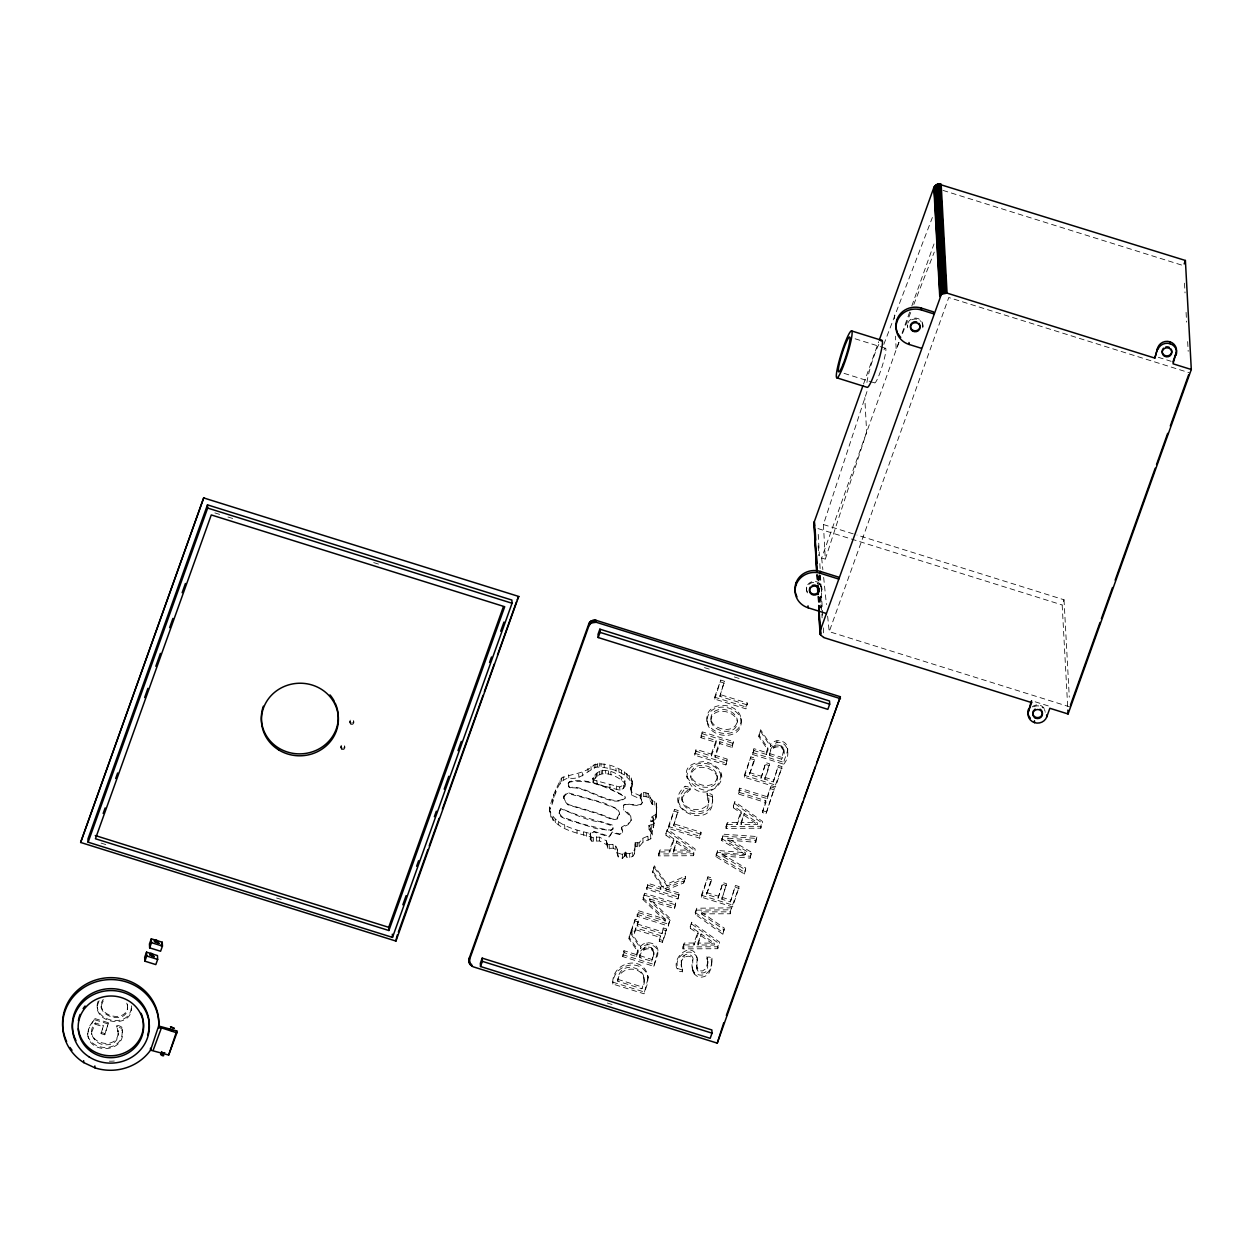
<?xml version="1.0" encoding="UTF-8"?>
<svg xmlns="http://www.w3.org/2000/svg" width="1254" height="1254" viewBox="0 0 1254 1254"><rect width="100%" height="100%" fill="white"/><g stroke="black" fill="none" stroke-linecap="round" stroke-linejoin="round"><path stroke-width="0.75" stroke-dasharray="5 3.75" d="M647.989 976.004L647.581 983.324L644.023 993.795L612.83 984.045C610.98 961.191 645.434 953.886 648.099 977.932C643.474 956.849 612.892 963.448 612.83 984.045M717.178 775.442C720.392 793.672 688.148 789.189 690.844 773.499C693.243 759.783 717.241 765.018 717.288 777.37C714.717 766.602 693.321 762.338 690.938 775.427M710.877 719.357C710.438 703.713 737.446 708.055 737.336 721.301C737.854 737.023 710.752 732.665 710.877 719.357C713.385 731.082 737.665 734.342 737.242 719.373M710.987 721.285C710.626 706.378 734.797 709.654 737.336 721.301M101.292 1007.417L101.229 1006.131C103.408 1017.966 126.513 1021.258 127.579 1007.04C128.19 1026.775 91.652 1015.677 103.267 999.36M682.395 801.384C677.223 793.625 697.271 787.434 685.139 786.258C657.362 810.178 716.724 832.813 712.476 796.995L712.586 798.923L712.147 794.707C700.5 788.327 715.407 809.614 702.522 810.993C694.575 813.282 682.192 809.096 682.286 799.456C685.295 815.539 716.771 811.448 707.021 793.453M707.946 961.316L706.096 968.605L702.365 971.004L700.234 970.8L696.832 967.289L697.255 958.871C696.848 963.777 694.779 973.229 702.475 972.932C713.902 972.273 701.331 951.958 711.927 958.213L711.645 967.1L708.855 973.292A10.502 9.891 -3.1 0 1 703.996 976.662C693.556 979.844 690.155 967.336 692.835 959.561L692.553 970.314M644.007 977.368L643.694 983.308L641.86 988.763L617.783 981.239C618.112 956.708 654.447 968.01 641.86 988.763M87.639 1033.531C88.344 1055.554 127.642 1052.702 122.077 1029.377L122.14 1030.663L121.826 1027.104C111.872 1021.258 121.277 1033.97 117.374 1038.218C115.932 1042.591 111.261 1044.927 106.856 1044.77C95.132 1045.836 86.134 1032.073 95.382 1023.013L103.455 1025.537L101.088 1033.641L104.725 1034.769L108.487 1022.794L94.865 1018.546L88.673 1027.496L87.702 1034.816L88.752 1028.782L94.865 1018.546M619.335 814.677L619.335 812.279L617.125 808.705L603.723 802.874L568.313 792.826L566.542 792.889L563.924 795.898L564.143 800.005L567.592 804.676L599.475 814.379L612.736 819.755L617.391 819.003L619.304 814.034L616.466 819.066L612.704 819.128L599.443 813.736L569.222 804.817L566.134 802.889L563.673 797.575M681.267 966.348L681.157 964.42L682.474 970.032L677.285 968.401L677.379 970.33C688.352 976.568 676.267 959.498 684.026 955.626C688.023 951.817 694.669 956.128 692.945 961.473M721.066 774.768C714.921 815.131 657.77 764.579 704.952 761.523C747.447 773.687 697.224 814.191 686.878 776.101M741.114 718.714C742.493 739.014 709.513 737.336 706.942 720.031C706.911 738.825 742.697 741.866 741.224 720.627C741.114 700.751 703.133 699.466 707.037 721.959M686.988 778.029C685.734 757.792 718.589 759.422 721.175 776.696M131.498 1005.865C133.943 1030.694 89.771 1023.766 98.11 1001.256M678.414 802.152L679.276 796.509L685.248 788.186L685.139 786.258M653.851 966.301L657.801 950.61L657.801 954.357L653.851 966.301L622.658 956.551L623.959 950.704L636.358 954.576L636.468 956.504L624.069 952.632L623.959 950.704M783.719 764.219C793.704 752.604 784.001 734.311 770.52 746.381L770.411 744.453C774.031 739.829 781.305 739.452 785.537 743.387C791.18 749.704 783.499 757.51 783.719 764.219L752.525 754.469L753.826 748.622L766.225 752.51L766.335 754.422L753.936 750.55L753.826 748.622M656.014 814.269L650.669 817.545L650.873 821.386L656.234 818.11L656.328 802.983L651.876 800.271L648.083 793.421L643.647 792.418L641.374 793.218L640.104 795.083L640.324 798.939L631.702 795.114L630.684 787.904L632.204 781.007C625.934 769.204 606.983 761.35 594.13 764.83C584.756 773.953 572.341 773.436 561.416 778.107C556.368 788.17 550.914 798.923 549.644 810.006C555.428 799.566 554.926 781.054 568.814 777.935C580.053 780.537 586.794 771.273 595.916 767.213C608.503 766.555 626.467 772.119 632.377 784.22L630.856 791.117M656.234 818.11L656.359 807.529M656.563 811.385L656.547 806.839L652.08 804.112L648.287 797.278L643.851 796.274L640.324 798.939M712.57 799.19C713.118 819.207 680.561 817.812 678.304 800.224M122.155 1031.854C122.908 1051.118 93.564 1052.529 88.046 1036.337M677.176 965.564C675.561 954.545 692.192 945.955 697.067 957.774M626.702 857.093L626.483 853.237L624.978 851.2L625.182 855.056L626.702 857.093L629.806 857.485L632.847 856.31L634.555 853.739L635.135 842.406L639.023 842.86L642.847 838.268L650.591 834.96L652.143 830.65L648.882 825.571L653.036 824.019L654.118 819.771L652.958 817.874L650.669 817.545M634.555 853.739L635.261 843.221M563.704 798.218L563.924 795.898M648.882 825.571L649.086 829.427L653.256 827.859L654.118 819.771M640.104 795.083L642.33 802.403L641.249 804.331L636.75 805.193L626.044 803.751L623.52 805.225L623.41 809.629L630.746 816.683L628.85 813.376L623.41 809.629M647.989 978.433L644.023 993.795M624.931 786.321L624.853 780.27C616.811 771.476 599.02 764.391 592.687 778.577L593.706 783.264L619.884 790.208L623.551 788.358L624.931 786.321L624.853 780.27M621.482 828.471L621.796 827.029L629.853 822.467L631.185 819.834L628.129 824.662L621.827 827.671L622.721 831.982L620.354 834.709L612.187 832.703L609.24 836.982L594.082 832.013L590.321 833.518C575.899 829.866 555.757 825.759 549.816 810.742C551.854 828.706 575.868 832.656 590.493 836.716L590.273 832.875L594.051 831.371L609.209 836.34L612.156 832.06L620.307 834.067L622.689 831.339L621.529 829.113M559.112 812.968L560.977 808.234C577.248 816.166 596.591 819.881 612.861 826.198L613.112 829.051L611.09 830.571L596.496 828.659L565.601 819.113L560.851 816.542L559.112 812.968L561.949 816.887L582.217 823.988L607.265 829.991L611.043 829.929L613.065 828.408L612.344 825.054L600.305 821.37M559.143 813.611L559.77 809.974M118.08 1033.484C117.312 1048.093 93.736 1045.397 91.605 1033.077L91.683 1034.362M681.33 963.683C680.671 957.304 690.343 952.821 692.819 959.608M101.323 1005.52L103.33 1000.645M682.427 799.488C681.8 793.516 690.358 792.591 690.076 787.81M717.163 777.386C714.874 790.522 693.337 786.258 690.829 775.427L690.938 777.355M91.73 1032.261L95.382 1023.013M707.146 719.169C709.388 701.143 738.794 704.811 741.224 720.627M97.436 1005.394L99.427 999.751M653.82 954.56L651.704 961.269L639.916 957.586C636.515 946.598 655.748 942.24 653.82 954.56L653.726 952.632L651.704 961.269M783.593 750.566L781.571 759.187L769.799 755.504C768.671 737.995 792.026 744.672 781.571 759.187M131.215 1008.467C128.864 1026.446 99.285 1023.123 97.232 1006.899L97.31 1008.185M568.078 783.86L569.41 781.524C588.204 777.668 609.162 787.355 624.962 796.353L625.182 798.093C613.864 809.096 586.888 786.869 572.2 787.826L570.225 788.437L568.955 787.167L568.454 782.606M898.804 342.342L821.652 558.014L825.304 559.159L823.423 524.533L867.392 390.292M825.304 559.159L866.639 432.269L864.774 397.643M568.344 785.866L570.194 787.794L572.169 787.183C586.856 786.227 613.833 808.454 625.15 797.45L625.182 798.093M101.088 1033.641L103.455 1025.537M104.725 1034.769L108.487 1022.794M118.001 1030.427L118.08 1031.713L116.888 1026.822L121.889 1028.39L121.826 1027.104M635.135 842.406L635.355 846.262L639.226 846.701L643.051 842.124L650.81 838.816L652.346 834.506L652.143 830.65M636.468 956.504L638.067 952.037L629.006 938.807L630.715 931.8L640.543 946.535L640.653 948.463C644.822 942.742 655.528 943.572 657.598 950.689M631.154 930.609L635.245 919.166L638.427 920.17L637.189 925.844L662.002 933.619L663.256 927.929L666.438 928.916L666.532 930.844L662.441 942.287L659.259 941.299L660.497 935.609L635.684 927.85L634.43 933.525L631.248 932.537L631.154 930.609L634.336 931.612M670.263 920.452L649.807 900.874L649.697 898.946L670.153 918.524L668.272 926.016L637.079 916.266L638.286 910.67L665.184 919.088L665.278 921.016L638.38 912.599L638.286 910.67M665.278 921.016L643.036 899.573L644.509 893.256L675.702 903.005L674.495 908.601L649.807 900.874M679.354 895.027L664.996 890.544L664.902 888.616L679.245 893.114L677.944 898.961L646.75 889.196L648.052 883.349L660.513 887.252L663.194 886.17L652.519 870.887L654.337 865.793L666.971 884.101L667.081 886.029L685.374 878.192L685.28 876.264L666.971 884.101M658.569 853.958L659.98 849.993L669.652 850.055L673.68 838.785L665.921 833.393L667.41 829.255L695.045 848.942L695.155 850.87L693.415 855.698L658.679 855.886L658.569 853.958L693.321 853.77L695.045 848.942M668.398 826.464L674.511 809.379L678.21 810.523L673.602 825.618L701.111 834.224L699.701 838.142L668.507 828.377L668.398 826.464L699.607 836.214L699.701 838.142M719.812 741.694L719.906 743.622L732.148 747.447L732.038 745.519L719.812 741.694L714.952 755.253L727.195 759.078L725.894 764.924L694.7 755.174L696.001 749.328L711.269 754.109L711.379 756.021L696.095 751.256L696.001 749.328M711.379 756.021L716.222 742.462L700.955 737.697L702.256 731.85L733.449 741.6L732.148 747.447M714.655 697.177L720.768 680.091L724.451 681.251L719.843 696.331L747.353 704.936L745.942 708.855L714.749 699.105L714.655 697.177L745.848 706.942L745.942 708.855M622.658 956.551L624.069 952.632M629.006 938.807L630.715 931.8M631.248 932.537L635.245 919.166M637.079 916.266L638.38 912.599M643.036 899.573L644.509 893.256M646.75 889.196L648.052 883.349M648.161 885.277L660.623 889.18L663.288 888.098L652.613 872.8L654.337 865.793M658.679 855.886L659.98 849.993M660.09 851.921L669.761 851.968L673.79 840.713L666.031 835.305L667.41 829.255M668.507 828.377L674.511 809.379M694.7 755.174L696.095 751.256M700.955 737.697L702.256 731.85M714.749 699.105L720.768 680.091M637.189 925.844L638.427 920.17M673.602 825.618L678.21 810.523M719.843 696.331L724.451 681.251M634.43 933.525L635.684 927.85M617.783 981.239C618.316 966.16 641.97 964.812 644.117 979.296M636.358 954.576L637.957 950.109L628.897 936.879M673.586 850.071L676.831 840.979L689.919 850.134L690.013 852.062L673.696 851.983L673.586 850.071L689.919 850.134M673.696 851.983L676.831 840.979M711.269 754.109L716.128 740.534L700.845 735.769M639.916 957.586C639.446 950.015 650.058 945.046 653.695 952.366M727.289 761.006L715.062 757.181L719.906 743.622M707.131 795.381L707.131 793.139M662.002 933.619L663.256 927.929M659.259 941.299L660.497 935.609M662.441 942.287L666.438 928.916M668.272 926.016L670.153 918.524M674.495 908.601L675.702 903.005M677.944 898.961L679.245 893.114M664.996 890.544L683.665 882.957L685.28 876.264M699.607 836.214L701.002 832.295L673.492 823.69M725.894 764.924L727.195 759.078M732.038 745.519L733.449 741.6M745.848 706.942L747.243 703.024L719.733 694.418M683.665 882.957L685.374 878.192M863.567 383.99L878.678 341.762M883.819 344.395L932.38 217.491M902.065 333.235L911.203 307.716M911.846 305.898L934.011 243.934M682.881 946.958L684.292 942.992L693.964 943.055L697.992 931.785L690.233 926.392L691.722 922.254L719.357 941.942L719.467 943.87L717.743 948.698L682.991 948.886L682.881 946.958L717.633 946.77L719.357 941.942M701.315 911.909L724.295 928.164L722.884 934.277L695.327 914.385L695.218 912.473L696.738 908.225L731.552 907.849L730.236 913.774L701.409 913.837L701.315 911.909L730.126 911.846L731.552 907.849M701.378 895.262L707.961 876.828L711.661 877.988L711.755 879.916L706.566 894.415L718.15 898.052L722.884 882.597L726.568 883.756L721.834 899.196L730.392 901.877L735.471 885.434L739.155 886.594L732.665 906.94L701.472 897.19L701.378 895.262L732.571 905.027L732.665 906.94M715.956 856.701L717.398 850.463L745.393 852.704L745.487 854.632L717.507 852.391L715.956 856.701L744.453 874.007L745.785 868.066L721.975 854.005L722.085 855.933L745.895 869.978M745.487 854.632L721.74 840.525L723.229 834.192L757.071 836.543L755.801 842.312L727.492 840.023L727.398 838.095L755.692 840.384L757.071 836.543M725.988 826.464L727.398 822.514L737.07 822.561L741.098 811.291L733.339 805.899L734.828 801.761L762.463 821.448L762.557 823.376L760.833 828.204L726.082 828.392L725.988 826.464L760.739 826.292L762.463 821.448M767.197 796.76L770.74 786.869L774.423 788.014L766.037 813.658L762.354 812.514L765.896 802.607L738.387 794.001L738.277 792.073L739.688 788.155L767.197 796.76L767.291 798.688L739.797 790.083L739.688 788.155M744.296 775.285L750.88 756.867L754.563 758.012L754.673 759.94L749.484 774.455L761.068 778.076L765.802 762.62L769.486 763.78L769.595 765.708L764.752 779.22L773.31 781.9L778.389 765.457L782.073 766.617L775.583 786.979L744.39 777.214L744.296 775.285L775.489 785.051L775.583 786.979M766.335 754.422L767.934 749.955L758.874 736.725L760.598 729.718L770.411 744.453M682.991 948.886L684.292 942.992M684.402 944.92L694.073 944.967L698.102 933.713L690.343 928.305L691.722 922.254M695.327 914.385L696.738 908.225M701.472 897.19L707.961 876.828M721.74 840.525L723.229 834.192M726.082 828.392L727.398 822.514M727.508 824.427L737.18 824.489L741.208 813.219L733.449 807.827L734.828 801.761M738.387 794.001L739.797 790.083M744.39 777.214L750.88 756.867M752.525 754.469L753.936 750.55M758.874 736.725L760.598 729.718M706.566 894.415L711.661 877.988M749.484 774.455L754.563 758.012M697.898 943.071L701.143 933.979L714.231 943.133L714.325 945.061L698.008 944.983L697.898 943.071L714.231 943.133M741.004 822.577L744.249 813.501L757.322 822.64L757.432 824.568L741.098 824.505L741.004 822.577L757.322 822.64M766.225 752.51L767.84 748.027L758.78 734.813M698.008 944.983L701.143 933.979M741.098 824.505L744.249 813.501M718.15 898.052L722.884 882.597M761.068 778.076L765.802 762.62M769.799 755.504C768.514 746.522 783.625 742.917 783.703 752.478M721.834 899.196L726.568 883.756M764.752 779.22L769.486 763.78M708.055 963.229L707.068 958.589L712.037 960.141L711.927 958.213M730.392 901.877L735.471 885.434M762.354 812.514L765.786 800.679L738.277 792.073M773.31 781.9L778.389 765.457M767.291 798.688L770.74 786.869M1069.819 706.895L829.223 631.64L948.761 297.512L1189.341 372.751M722.884 934.277L724.295 928.164M732.571 905.027L739.155 886.594M744.453 874.007L745.785 868.066M722.085 855.933L750.127 858.144L751.444 852.234L727.398 838.095M766.037 813.658L774.423 788.014M775.489 785.051L782.073 766.617M750.127 858.144L751.444 852.234M1067.656 706.19L1062.169 604.945L1064.019 599.773L856.999 535.035M625.182 855.056L622.642 858.316L618.238 856.937L615.902 849.789L613.253 848.174L607.892 848.425L606.779 844.773L599.647 840.964L591.888 841.23L590.273 839.553L590.273 832.875M590.493 836.716L590.273 839.553M899.024 342.42L896.202 349.647L895.466 336.166M902.551 333.392L911 311.713M913.821 304.487L934.261 252.117M622.642 858.316L622.423 854.46L624.978 851.2M559.801 810.617L561.008 808.877C573.36 813.501 586.402 820.586 600.337 822.013M623.52 805.225L626.075 804.394L639.838 805.664L642.33 802.403M563.955 796.541L567.294 793.327L596.528 801.181L615.479 808.297L619.335 812.279M626.483 853.237L629.586 853.645L632.643 852.469L634.336 849.899M592.687 778.577L593.534 780.051L619.711 786.995L623.379 785.161L624.758 783.107M592.86 781.791C599.193 767.589 616.984 774.69 625.025 783.484L625.244 784.769M568.501 783.248L569.457 782.167C588.236 778.311 609.209 787.998 625.009 796.995L624.962 796.353M640.543 946.535C645.622 939.356 659.29 943.071 657.911 952.538M664.902 888.616L683.571 881.029M589.772 834.255L591.684 837.374L599.443 837.123L606.56 840.917L607.892 848.425M607.688 844.569L613.034 844.318L615.698 845.948L617.501 849.428L618.238 856.937M696.832 910.153L731.662 909.777M723.323 836.12L757.165 838.471M721.975 854.005L750.017 856.216M650.873 821.386L653.162 821.731L654.322 823.612M942.961 190.389L1183.541 265.644M1158.367 357.312L1171.126 361.309M855.118 338.784L885.59 348.314M844.052 373.347L874.508 382.878M823.423 524.533L855.134 534.455M817.937 528.561L1062.169 604.945M1035.161 701.801L1049.739 706.363M214.842 512.902L220.453 514.657M227.93 516.993L233.526 518.748M373.708 562.591L379.319 564.347M704.45 667.614L710.046 669.37M734.327 676.956L739.923 678.712M720.862 682.019L724.561 683.179M769.69 753.591L781.461 757.275M702.35 733.762L733.543 743.528M752.431 752.541L783.625 762.307M750.989 758.78L754.673 759.94M778.499 767.385L782.182 768.545M765.912 764.548L769.595 765.708M694.591 753.246L725.784 762.996M749.375 772.527L760.959 776.148M764.658 777.308L773.201 779.972M770.834 788.782L774.533 789.942M762.244 810.586L765.943 811.73M685.248 788.186L690.186 789.722M707.24 795.067L712.241 796.619L712.147 794.707M674.621 811.291L678.304 812.451M708.071 878.756L711.755 879.916M735.581 887.362L739.264 888.506M722.994 884.525L726.677 885.669M618.034 853.096L622.423 854.46M706.457 892.503L718.04 896.124M721.74 897.268L730.283 899.949M646.656 887.268L677.85 897.033M644.619 895.184L675.812 904.933M649.697 898.946L674.401 906.673M636.969 914.338L668.163 924.088M635.339 921.094L638.537 922.082M663.35 929.857L666.532 930.844M637.079 923.932L661.908 931.691M635.778 929.763L660.607 937.537M659.149 939.371L662.347 940.359M639.822 955.658L651.594 959.341M622.564 954.623L653.757 964.373M617.689 979.311L641.75 986.851M612.72 982.117L643.913 991.883M101.025 843.08L106.621 844.835M276.554 897.989L282.166 899.729M607.297 1003.012L612.908 1004.752M94.928 1019.831L108.549 1024.079M95.445 1024.299L103.518 1026.822M101.01 1032.355L104.662 1033.484M630.684 787.904L631.53 791.901L640.136 795.726L642.361 803.03M727.492 840.023L751.554 854.162M721.646 838.597L745.393 852.704M715.862 854.773L744.359 872.079M744.359 815.413L757.432 824.568M676.941 842.907L690.013 852.062M701.252 935.907L714.325 945.061M701.409 913.837L724.389 930.092M734.922 803.689L762.557 823.376M667.504 831.167L695.155 850.87M691.832 924.167L719.467 943.87M695.218 912.473L722.79 932.365M692.443 968.386C693.164 973.527 699.246 976.286 703.886 974.734A10.502 9.891 -3.1 0 0 708.745 971.364L710.799 967.618L712.084 960.454L712.194 962.367M642.941 897.645L665.184 919.088M649.086 829.427L652.346 834.506M654.431 867.721L667.081 886.029M760.692 731.646L770.52 746.381M630.825 933.728L640.653 948.463M126.764 1003.122L127.453 1005.536M635.355 846.262L635.464 847.061M630.715 816.056L631.217 820.461M821.652 558.014L822.859 569.645M823.659 577.389L826.433 604.522M827.64 616.153L829.223 631.64M697.365 960.799C696.299 938.823 670.232 954.968 677.379 970.33M549.471 806.808L549.989 813.94M127.391 1004.25L127.642 1008.326M1184.497 283.169L1185.03 292.903M1186.08 312.371L1186.597 322.121M1187.663 341.59L1188.181 351.324M1064.019 599.773L1069.286 697.146M922.85 325.679L922.913 326.651M894.321 315.005L894.541 318.861M821.903 589.019L821.95 589.991M818.251 534.408L819.411 555.82M819.834 563.61L820.367 573.344M820.461 575.288L821.307 590.869M821.417 592.813L822.781 618.128M823.314 627.862L823.847 637.596M818.188 545.819L818.721 555.553M819.771 575.022L820.398 586.7M820.931 596.449L822.091 617.861M819.113 574.677L819.646 584.411M820.273 596.089L820.9 607.767M818.627 576.197L819.034 583.972M819.787 597.609L820.304 607.344M818.078 575.696L818.611 585.43M819.238 597.108L819.881 608.786M817.624 575.131L818.047 582.922M818.784 596.543L819.411 608.237M817.247 574.52L817.686 583.988M818.423 597.625L819.034 607.61M816.965 574.943L817.483 583.596M818.125 596.355L818.862 608.911M816.762 574.41L817.294 583.439M818.031 596.543L818.658 608.754M806.526 588.267L806.588 589.239M787.684 748.544L787.778 750.456M782.982 747.29L783.092 749.218M782.23 746.412L782.339 748.34M781.226 745.722L781.32 747.65M776.916 740.722L777.01 742.634M775.662 744.876L775.771 746.804M774.439 745.315L774.549 747.243M773.248 746.114L773.357 748.042M767.84 748.027L767.934 749.955M765.786 800.679L765.896 802.607M760.739 826.292L760.833 828.204M755.692 840.384L755.801 842.312M747.243 703.024L747.353 704.936M741.098 811.291L741.208 813.219M737.07 822.561L737.18 824.489M733.339 805.899L733.449 807.827M730.126 911.846L730.236 913.774M716.128 740.534L716.222 742.462M714.952 755.253L715.062 757.181M717.398 850.463L717.507 852.391M717.633 946.77L717.743 948.698M708.651 800.365L708.761 802.294M701.002 832.295L701.111 834.224M706.958 956.661L706.958 958.887M697.992 931.785L698.102 933.713M689.982 788.108L690.076 790.02M693.321 853.77L693.415 855.698M696.722 965.423L696.942 969.217M693.964 943.055L694.073 944.967M694.214 972.226L694.308 974.139M693.384 971.066L693.493 972.979M690.233 926.392L690.343 928.305M692.788 969.765L692.898 971.693M684.026 955.626L684.135 957.554M682.584 969.75L682.584 971.96M673.68 838.785L673.79 840.713M669.652 850.055L669.761 851.968M665.921 833.393L666.031 835.305M663.194 886.17L663.288 888.098M656.328 802.983L656.908 809.222M656.359 809.818L656.563 813.658M660.513 887.252L660.623 889.18M654.698 801.337L654.917 805.193M655.356 815.586L655.576 819.426M652.535 800.663L652.754 804.519M653.757 821.95L653.961 825.79M653.083 816.965L653.162 821.731M651.939 799.535L652.08 804.112M653.036 824.019L653.256 827.859M649.76 795.459L649.98 799.3M651.171 825.336L651.375 829.192M650.575 827.64L650.779 831.496M650.591 834.96L650.81 838.816M652.519 870.887L652.613 872.8M648.083 793.421L648.287 797.278M645.92 792.747L646.123 796.603M647.926 836.418L648.146 840.258M653.115 949.372L653.224 951.3M652.362 948.494L652.472 950.422M643.647 792.418L643.851 796.274M651.359 947.805L651.453 949.717M641.374 793.218L641.578 797.058M642.847 838.268L643.051 842.124M647.033 942.789L647.142 944.717M645.794 946.958L645.904 948.886M639.023 842.86L639.226 846.701M644.572 947.397L644.666 949.325M643.38 948.196L643.474 950.109M637.393 842.923L637.596 846.764M635.872 842.641L636.076 846.481M632.204 781.007L632.377 784.22M631.765 783.828L631.938 787.042M631.264 777.982L631.436 781.195M631.53 791.901L631.702 795.114M631.076 786.556L631.248 789.769M629.289 775.411L629.461 778.624M632.643 852.469L632.847 856.31M637.957 950.109L638.067 952.037M626.843 773.499L627.031 776.712M629.586 853.645L629.806 857.485M624.32 771.743L624.492 774.956M623.379 785.161L623.551 788.358M621.529 770.646L621.702 773.859M625.527 851.968L625.73 855.808M621.169 776.884L621.341 780.098M624.304 852.548L624.508 856.388M618.833 769.204L619.006 772.401M619.711 786.995L619.884 790.208M615.949 768.169L616.122 771.367M616.513 785.913L616.686 789.111M617.501 849.428L617.705 853.269M615.698 845.948L615.902 849.789M610.761 771.759L610.933 774.972M609.993 766.319L610.165 769.533M609.883 784.408L610.055 787.606M613.034 844.318L613.253 848.174M608.441 770.849L608.613 774.047M605.572 770.269L605.745 773.483M609.146 845.024L609.35 848.88M604.067 763.999L604.24 767.197M607.406 843.127L607.61 846.967M606.56 840.917L606.779 844.773M602.437 770.128L602.61 773.326M600.901 763.247L601.074 766.46M601.152 770.332L601.324 773.546M599.24 763.059L599.412 766.257M599.6 771.288L599.773 774.502M597.547 763.545L597.719 766.758M597.092 773.075L597.265 776.273M596.935 780.552L597.108 783.766M595.744 763.999L595.916 767.213M596.402 774.094L596.575 777.292M599.443 837.123L599.647 840.964M595.117 775.223L595.289 778.436M594.13 764.83L594.302 768.044M593.393 777.574L593.706 783.264M596.418 836.559L596.622 840.399M590.979 766.539L591.151 769.737M593.252 837.484L593.471 841.34M587.891 768.373L588.063 771.586M591.684 837.374L591.888 841.23M586.449 833.064L586.621 836.277M582.295 772.73L582.467 775.928M583.549 832.154L583.721 835.352M578.721 774.173L578.893 777.37M576.981 830.273L577.153 833.471M568.642 774.737L568.814 777.935M563.171 776.602L563.359 779.8M564.613 824.427L564.786 827.64M561.416 778.107L561.588 781.32M560.052 780.693L560.224 783.907M558.579 821.182L558.751 824.38M555.616 789.895L555.788 793.092M553.657 794.581L553.829 797.795M555.161 819.52L555.35 822.734M552.403 799.519L552.575 802.732M552.81 817.247L552.983 820.445M550.647 813.877L550.819 817.075M353.722 721.175L353.8 722.461M349.882 721.458L349.96 722.743M344.74 746.349L344.803 747.619M340.9 746.585L340.963 747.87M116.826 1025.537L116.763 1027.151M866.937 382.47A24.594 3.025 -72.6 0 1 879.556 343.016M883.929 349.803A18.167 2.226 -72.6 0 1 882.581 364.961A18.167 2.226 -72.6 0 1 874.226 381.859M1032.214 706.927A7.696 7.258 -3.1 0 1 1045.24 712.209M1033.876 706.754A7.696 7.258 -3.1 0 1 1043.14 708.008M1044.331 709.529A7.696 7.258 -3.1 0 1 1045.068 711.284M907.865 323.062A7.696 7.258 -3.1 0 1 918.524 318.751A7.696 7.258 -3.1 0 1 921.596 329.253M907.63 326.824A7.696 7.258 -3.1 0 1 907.488 324.927L907.535 325.899A7.696 7.258 -3.1 0 0 907.692 327.78M922.098 322.968A7.696 7.258 -3.1 0 1 921.659 330.225M911.768 319.801A7.696 7.258 -3.1 0 1 920.969 321.416M807.78 584.693A7.696 7.258 -3.1 0 1 821.511 590.885M807.341 591.951A7.696 7.258 -3.1 0 1 806.902 586.417M818.501 583.518A7.696 7.258 -3.1 0 1 821.574 591.857M807.388 592.907A7.696 7.258 -3.1 0 1 806.965 587.374M809.144 584.223A7.696 7.258 -3.1 0 1 816.683 582.702M114.333 1061.025A38.482 36.272 -3.1 0 1 107.609 1061.103M341.543 747.839A1.928 1.818 -3.1 0 0 344.693 746.82A1.928 1.818 -3.1 0 0 342.201 744.751A1.928 1.818 -3.1 0 0 341.543 747.839M350.54 722.696A1.928 1.818 -3.1 0 0 353.691 721.661A1.928 1.818 -3.1 0 0 351.183 719.608A1.928 1.818 -3.1 0 0 350.54 722.696M341.605 749.124A1.928 1.818 -3.1 0 0 344.772 748.105A1.928 1.818 -3.1 0 0 342.264 746.036A1.928 1.818 -3.1 0 0 341.605 749.124M350.618 723.981A1.928 1.818 -3.1 0 0 353.769 722.931A1.928 1.818 -3.1 0 0 351.245 720.893A1.928 1.818 -3.1 0 0 350.618 723.981"/><path stroke-width="1.5" d="M80.632 842.453L203.775 497.666L80.632 842.453L395.95 941.064L396.593 937.522M469.592 962.116L469.309 957.962L588.831 623.818L591.089 621.028L596.152 620.354L840.384 696.738L717.257 1043.14L473.024 966.756L469.701 964.028L469.404 959.874L588.941 625.746L591.198 622.956L596.246 622.282L840.478 698.666M814.614 525.834L814.316 521.68L862.909 385.824M396.781 936.816L397.455 934.669M207.474 504.86L87.952 839.004L88.125 842.202L392.502 937.396L512.04 603.252L511.867 600.055L207.474 504.86L207.662 508.074L88.125 842.202M103.173 813.47L105.148 807.937M115.666 778.515L117.641 772.981M144.633 697.553L147.925 688.352M155.825 666.282L160.418 653.397M169.635 627.643L172.927 618.441M182.143 592.687L185.435 583.486M146.53 952.147L144.68 957.319L144.884 961.175L155.825 964.592L157.659 959.42L157.455 955.579L146.53 952.147L146.734 956.003L144.884 961.175M151.295 938.823L149.445 943.98L149.649 947.836L160.59 951.253L162.44 946.08L162.236 942.24L151.295 938.823L151.499 942.663L149.649 947.836M160.998 945.688L162.236 942.24M388.881 930.515L504.719 606.717L211.268 514.939L95.445 838.754L388.881 930.515L388.709 927.317L503.23 607.187M402.847 904.808L406.124 895.638M416.626 866.263L418.601 860.746M434.37 816.683L436.329 811.181M444.214 789.158L448.807 776.304M458.008 750.597L461.3 741.412M489.53 662.473L491.505 656.971M500.691 631.264L503.983 622.078M398.349 932.145L427.912 849.522M429.229 845.854L439.072 818.313M442.364 809.128L483.072 695.312M484.389 691.628L494.233 664.087M497.524 654.917L516.57 601.669M395.95 941.064L518.56 596.747M482.194 958.134L480.345 963.307L480.517 966.505L710.172 1038.328L712.021 1033.155L711.849 1029.957L482.194 958.134L482.367 961.348L480.517 966.505M599.867 629.163L598.017 634.336L598.189 637.534L827.844 709.356L829.693 704.184L829.521 700.986L599.867 629.163L600.039 632.377L598.189 637.534M879.336 339.928L933.838 187.551L938.18 183.93L1185.391 260.471L1191.3 369.507L1068.079 713.981L1049.849 708.275L1046.761 716.896A9.624 9.076 -3.1 0 1 1034.566 722.649A9.624 9.076 -3.1 0 1 1028.546 711.19L1030.898 702.381M1191.3 369.507L1173.039 363.801L1176.017 353.267A9.624 9.076 -3.1 0 0 1169.982 341.793A9.624 9.076 -3.1 0 0 1157.803 347.562L1154.824 358.095L947.068 293.123L941.409 294.235L820.226 630.715L820.508 634.869L823.847 637.596L1031.619 702.585L1028.546 711.19M723.746 1022.794L717.257 1043.14M726.379 1015.426L802.826 801.745M804.143 798.061L815.335 766.743M816.652 763.059L827.859 731.74M830.493 724.373L840.384 696.738M1184.168 263.92L1185.391 260.471M1157.803 347.562L1154.824 358.095M1172.945 361.873L1176.017 353.267M1070.477 705.046L1100.024 622.439M1101.341 618.771L1112.502 587.546M1115.135 580.21L1155.2 468.212M1156.517 464.544L1167.678 433.335M1170.295 425.999L1188.698 374.585M153.239 1050.084L161.421 1027.857L176.861 1032.826L168.679 1055.053L150.558 1050.162A48.107 45.348 -3.1 0 1 94.975 1067.859L83.752 1062.608L83.642 1060.68M66.619 1041.478A48.107 45.348 -3.1 0 1 102.53 978.355A48.107 45.348 -3.1 0 1 158.647 1026.023L176.767 1030.913L168.679 1055.053M517.228 599.835L518.168 597.515M161.452 1051.604L163.004 1052.952L164.807 1052.655M161.421 1027.857L158.741 1027.951A48.107 45.348 -3.1 0 0 89.833 984.218A48.107 45.348 -3.1 0 0 83.752 1062.608M171.328 1029.471C166.045 1028.625 175.482 1032.81 172.237 1029.847M897.253 332.012A19.249 18.136 -3.1 0 1 901.25 312.857A19.249 18.136 -3.1 0 1 921.329 308.076L933.478 311.885L933.587 313.813L921.439 310.004A19.249 18.136 -3.1 0 0 897.049 321.526A19.249 18.136 -3.1 0 0 909.119 344.458L921.267 348.251M851.576 330.915A24.594 3.025 -72.6 0 1 842.97 367.061A24.594 3.025 -72.6 0 1 838.08 365.149A24.594 3.025 -72.6 0 1 851.576 330.915L881.938 340.414M836.841 377.83L867.219 387.345A24.594 3.025 -72.6 0 0 878.333 361.92A24.594 3.025 -72.6 0 0 880.966 340.931M796.964 596.794A19.249 18.136 -3.1 0 1 799.738 576.793A19.249 18.136 -3.1 0 1 820.367 571.432L838.597 577.122L838.707 579.05L820.477 573.344A19.249 18.136 -3.1 0 0 796.086 584.881A19.249 18.136 -3.1 0 0 808.156 607.798L826.386 613.504M203.869 497.979L519.172 596.591M207.662 508.074L512.04 603.252M600.039 632.377L829.693 704.184M95.273 835.54L388.709 927.317M482.367 961.348L712.021 1033.155M151.499 942.663L162.44 946.08M146.734 956.003L157.659 959.42M162.377 1054.379C157.346 1052.968 164.603 1057.686 163.6 1055.006M1169.982 341.793L1170.092 343.721A9.624 9.076 -3.1 0 1 1176.127 355.18M1067.859 710.093L1068.079 713.981M1046.667 714.968L1046.761 716.896M1034.472 720.736L1034.566 722.649M1031.509 700.657L1031.619 702.585M941.158 184.087L947.068 293.123M940.437 183.915L946.331 292.95M939.685 183.821L945.594 292.856M938.932 183.821L944.826 292.872M938.18 183.93L944.09 292.966M937.443 184.119L943.353 293.154M936.754 184.401L942.663 293.436M936.095 184.761L942.005 293.797M935.5 185.184L941.409 294.235M934.967 185.702L940.876 294.737M934.512 186.266L940.422 295.301M934.136 186.893L940.045 295.928M933.838 187.551L939.748 296.587M921.329 308.076L921.439 310.004M909.009 342.53L909.119 344.458M896.939 319.613L897.049 321.526M820.367 571.432L820.477 573.344M815.194 530.348L815.727 540.082M816.573 555.663L816.997 563.454M820.257 623.802L820.79 633.536M814.316 521.68L816.95 570.366M817.796 585.932L818.219 593.722M819.066 609.303L820.508 634.869M814.128 522.369L816.856 571.918M817.592 585.54L818.016 594.412M818.862 609.993L820.226 634.226M814.018 523.075L816.652 571.761M817.404 585.383L817.921 594.6M818.658 609.46L820.022 633.536M808.046 605.87L808.156 607.798M795.992 582.953L796.086 584.881M596.152 620.354L596.246 622.282M595.415 620.181L595.525 622.109M594.662 620.087L594.772 622.015M593.91 620.103L594.02 622.031M593.173 620.197L593.267 622.125M592.437 620.385L592.546 622.313M591.747 620.667L591.841 622.595M591.089 621.028L591.198 622.956M590.493 621.467L590.587 623.395M589.96 621.968L590.054 623.896M589.49 622.533L589.599 624.461M589.114 623.16L589.223 625.088M588.831 623.818L588.941 625.746M471.567 964.216L471.676 966.144M470.438 963.291L470.532 965.204M469.309 957.962L469.404 959.874M469.106 958.652L469.215 960.564M469.309 961.457L469.404 963.385M469.012 959.357L469.215 962.696M392.33 934.183L392.502 937.396M176.767 1030.913L176.861 1032.826M158.647 1026.023L150.558 1050.162L150.464 1048.234M94.865 1065.931L94.975 1067.859M154.07 940.97A1.928 1.818 -3.1 0 1 157.612 941.299M1040.052 709.168A4.812 4.53 -3.1 0 1 1041.729 715.376A4.812 4.53 -3.1 0 1 1035.146 716.99A4.812 4.53 -3.1 0 1 1033.468 710.783M1034.236 709.858A4.812 4.53 -3.1 0 1 1035.255 709.137M1171.158 349.129A4.812 4.53 -3.1 0 1 1169.684 355.101A4.812 4.53 -3.1 0 1 1163.242 354.271A4.812 4.53 -3.1 0 1 1163.602 348.157M1165.765 346.982A4.812 4.53 -3.1 0 1 1169.418 347.452M1157.897 349.49A9.624 9.076 -3.1 0 1 1170.092 343.721M1030.318 718.15A9.624 9.076 -3.1 0 1 1028.437 709.262M900.717 337.373A19.249 18.136 -3.1 0 1 897.927 333.454M918.853 323.266A4.812 4.53 -3.1 0 1 918.383 329.677A4.812 4.53 -3.1 0 1 911.595 329.269A4.812 4.53 -3.1 0 1 912.066 322.874M913.116 322.2A4.812 4.53 -3.1 0 1 916.784 321.964M818.58 587.593A4.812 4.53 -3.1 0 1 813.94 594.145A4.812 4.53 -3.1 0 1 810.272 587.107M812.153 585.555A4.812 4.53 -3.1 0 1 815.821 585.32M335.132 703.008A38.482 36.272 -3.1 0 1 301.368 753.842A38.482 36.272 -3.1 0 1 263.356 706.206M329.99 694.904A38.482 36.272 -3.1 0 1 334.301 701.299M151.013 954.639A1.928 1.818 -3.1 0 1 151.985 954.843M149.994 953.62A1.928 1.818 -3.1 0 1 152.925 955.093M72.027 1050.241A48.107 45.348 -3.1 0 1 69.989 1047.435M75.977 1040.632A38.482 36.272 -3.1 0 1 107.907 988.763A38.482 36.272 -3.1 0 1 147.627 1035.146M141.153 1013.31A32.714 30.833 -3.1 0 1 118.832 1054.771A32.714 30.833 -3.1 0 1 78.297 1028.75M78.406 1020.693A32.714 30.833 -3.1 0 1 80.084 1014.423M83.109 1008.639A32.714 30.833 -3.1 0 1 85.084 1005.99M149.978 954.921L154.211 956.645L149.978 954.921M154.744 941.597L158.992 943.306L154.744 941.597M170.544 1026.807L174.071 1028.264L170.544 1026.807M843.017 364.444A18.167 2.226 -72.6 0 0 849.742 337.107A18.167 2.226 -72.6 0 0 839.851 361.591A18.167 2.226 -72.6 0 0 843.017 364.444M1035.193 717.962A4.812 4.53 -3.1 0 0 1042.466 714.075A4.812 4.53 -3.1 0 0 1035.302 710.093A4.812 4.53 -3.1 0 0 1035.193 717.962M1164.558 356.261A4.812 4.53 -3.1 0 0 1171.816 352.358A4.812 4.53 -3.1 0 0 1164.652 348.393A4.812 4.53 -3.1 0 0 1164.558 356.261M912.599 331.009A4.812 4.53 -3.1 0 0 920.075 327.513A4.812 4.53 -3.1 0 0 913.163 323.171A4.812 4.53 -3.1 0 0 912.599 331.009M811.636 594.349A4.812 4.53 -3.1 0 0 819.113 590.853A4.812 4.53 -3.1 0 0 812.2 586.511A4.812 4.53 -3.1 0 0 811.636 594.349M278.576 749.845A38.482 36.272 -3.1 0 0 338.314 721.614A38.482 36.272 -3.1 0 0 282.84 687.098A38.482 36.272 -3.1 0 0 278.576 749.845M88.971 1056.809A38.482 36.272 -3.1 0 0 149.226 1029.597A38.482 36.272 -3.1 0 0 94.442 994.14A38.482 36.272 -3.1 0 0 88.971 1056.809M90.633 1051.197A32.714 30.833 -3.1 0 0 143.254 1031.07A32.714 30.833 -3.1 0 0 98.752 998.278A32.714 30.833 -3.1 0 0 90.633 1051.197"/></g></svg>
